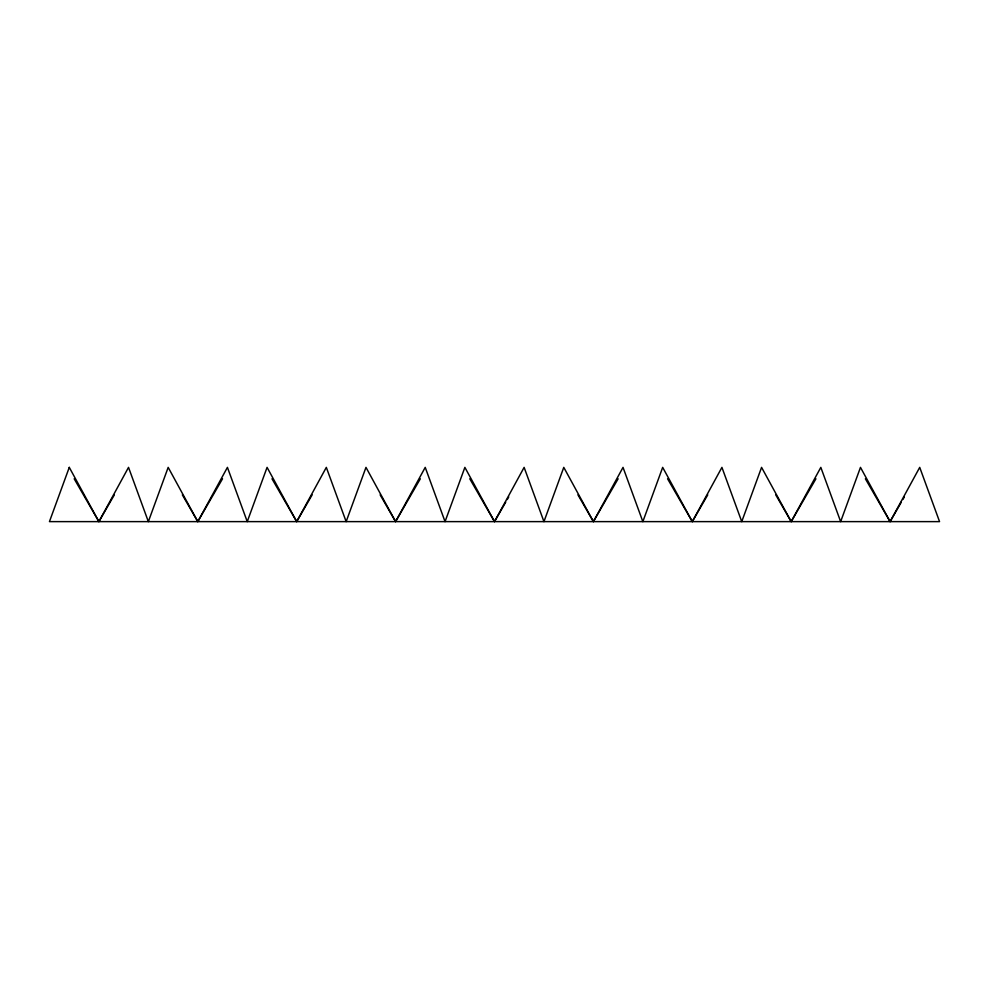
<?xml version="1.0" encoding="UTF-8"?>
<svg xmlns="http://www.w3.org/2000/svg" width="989" height="989" viewBox="0 0 989 989"><rect width="100%" height="100%" fill="white"/><g stroke="black" fill="none" stroke-linecap="round" stroke-linejoin="round"><path stroke-width="1.48" d="M114.353 494.859L98.9 521.623L74.175 478.787M222.525 478.787L197.8 521.623L182.347 494.859M312.153 494.859L296.7 521.623L271.975 478.787M420.325 478.787L395.6 521.623L380.147 494.859M505.738 502.152L494.5 521.623L469.775 478.787M507.233 499.556L508.742 496.96M618.125 478.787L593.4 521.623L577.947 494.859M707.753 494.859L692.3 521.623L667.575 478.787M815.925 478.787L791.2 521.623L775.747 494.859M901.338 502.152L890.1 521.623L865.375 478.787M902.833 499.556L904.342 496.96M69.279 467.377L49.45 521.623L939.55 521.623L919.721 467.377L890.1 521.623L860.479 467.377L840.65 521.623L820.821 467.377L791.2 521.623L761.579 467.377L741.75 521.623L721.921 467.377L692.3 521.623L662.679 467.377L642.85 521.623L623.021 467.377L593.4 521.623L563.779 467.377L543.95 521.623L524.121 467.377L494.5 521.623L464.879 467.377L445.05 521.623L425.221 467.377L395.6 521.623L365.979 467.377L346.15 521.623L326.321 467.377L296.7 521.623L267.079 467.377L247.25 521.623L227.421 467.377L197.8 521.623L168.179 467.377L148.35 521.623L128.521 467.377L98.9 521.623L69.279 467.377"/></g></svg>
